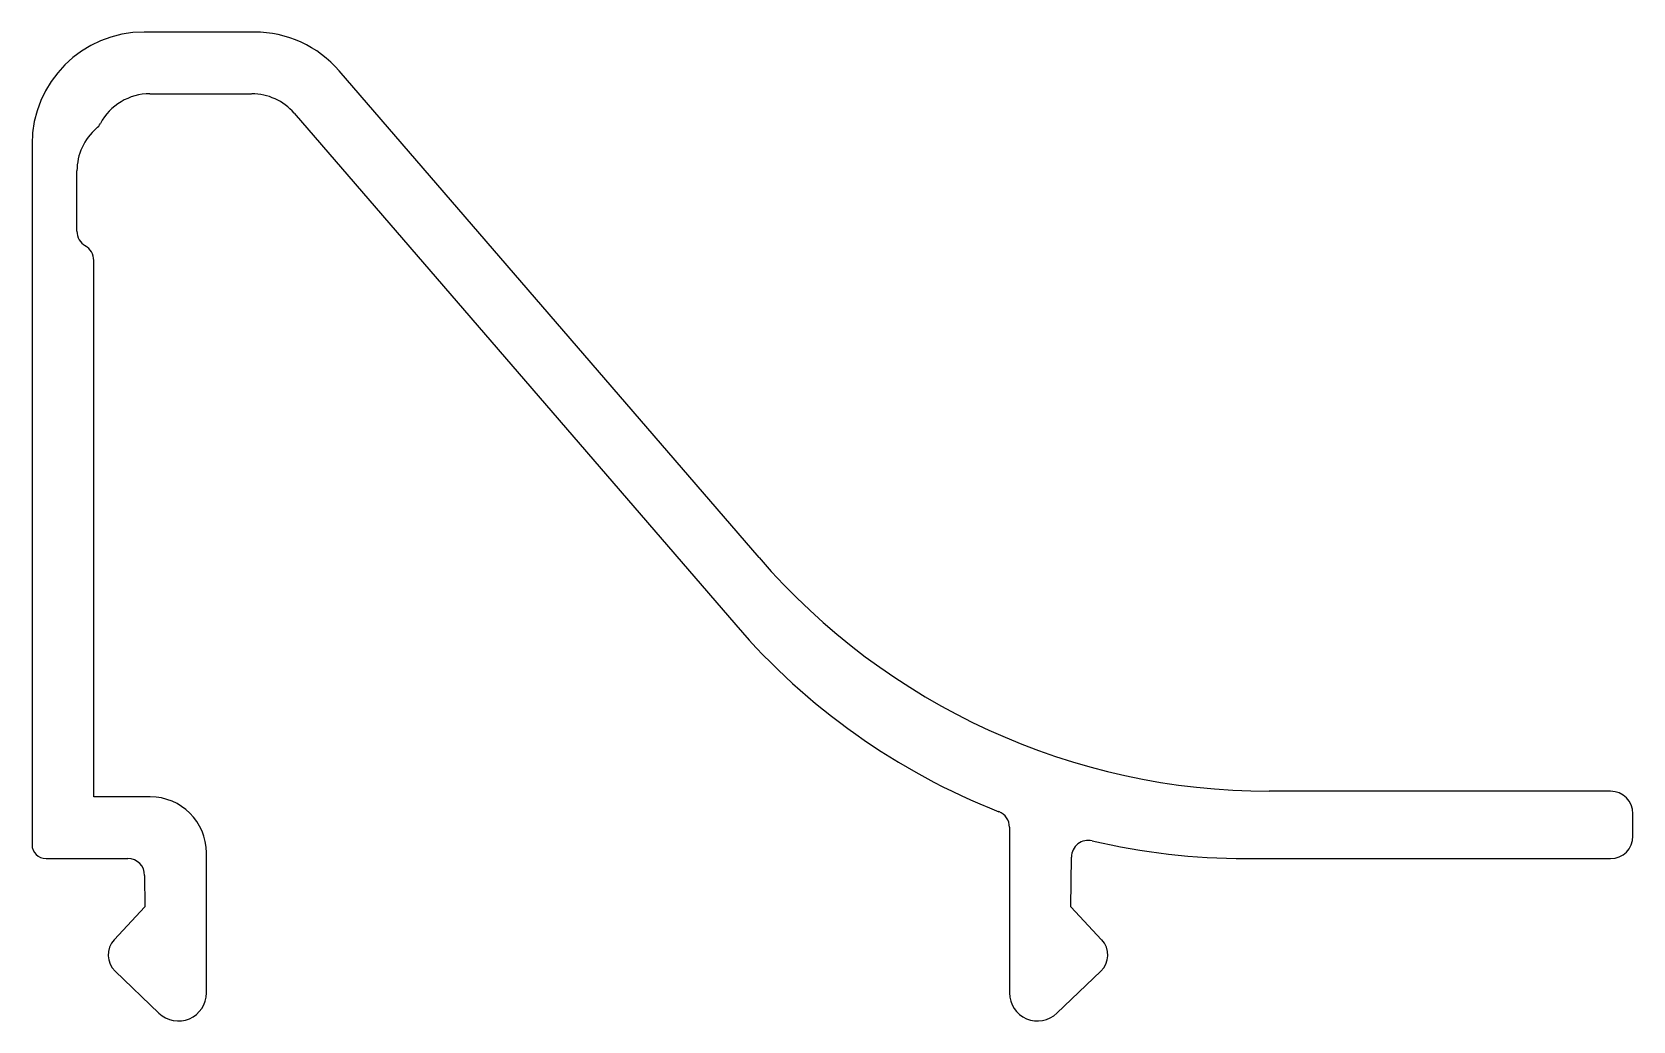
# Model space of a CAD drawing. Extents: x 1848.4 to 1876.9, y 1512.5 to 1530.1.
import ezdxf

# ---------------------------------------------------------------- set-up
doc = ezdxf.new("R2010")
doc.units = 0
doc.layers.get('0').update_dxf_attribs({"linetype": 'CONTINUOUS'})

msp = doc.modelspace()

# ---------------------------------------------------------------- linework, layer by layer
for p, q in [((1852.388, 1530.086), (1850.43, 1530.086)), ((1861.382, 1520.721), (1853.903, 1529.393)), ((1850.529, 1528.986), (1852.342, 1528.986)), ((1853.1, 1528.639), (1860.964, 1519.521)), ((1848.43, 1528.086), (1848.43, 1515.609)), ((1849.23, 1526.536), (1849.23, 1527.612)), ((1849.529, 1516.459), (1849.529, 1526.017)), ((1850.536, 1516.459), (1849.529, 1516.459)), ((1876.547, 1516.559), (1870.469, 1516.559)), ((1876.947, 1515.759), (1876.947, 1516.159)), ((1865.841, 1515.916), (1865.841, 1512.965)), ((1851.536, 1512.965), (1851.536, 1515.459)), ((1848.68, 1515.359), (1850.136, 1515.359)), ((1866.935, 1514.501), (1866.945, 1515.387)), ((1870.051, 1515.359), (1876.547, 1515.359)), ((1850.436, 1515.059), (1850.442, 1514.501)), ((1850.442, 1514.501), (1849.893, 1513.913)), ((1867.483, 1513.913), (1866.935, 1514.501)), ((1849.909, 1513.351), (1850.69, 1512.604)), ((1866.687, 1512.604), (1867.468, 1513.351))]:
    msp.add_line(p, q)
for centre, radius, start, end in [((1850.43, 1528.086), 2, 90, 180), ((1852.388, 1528.086), 2, 40.7786, 90.0014), ((1850.529, 1527.986), 1, 90, 151.9002), ((1852.342, 1527.986), 1, 40.7739, 89.9948), ((1850.23, 1527.612), 1, 130.6456, 180), ((1849.383, 1528.599), 0.3, 310.6456, 331.9002), ((1849.53, 1526.536), 0.3, 180, 239.9973), ((1849.229, 1526.017), 0.3, 0, 59.9973), ((1870.469, 1528.559), 12, 220.7784, 270), ((1870.051, 1527.359), 12, 220.7785, 248.4915), ((1850.536, 1515.459), 1, 0, 90), ((1876.547, 1516.159), 0.4, 0, 90), ((1865.541, 1515.916), 0.3, 0, 68.4915), ((1876.547, 1515.759), 0.4, 270, 0), ((1848.68, 1515.609), 0.25, 180, 270), ((1867.245, 1515.383), 0.3, 76.8132, 179.3436), ((1870.051, 1527.359), 12, 256.8132, 270), ((1850.136, 1515.059), 0.3, 0.014, 90.0093), ((1850.186, 1513.64), 0.4, 136.9844, 226.2576), ((1867.191, 1513.64), 0.4, 313.7424, 43.0156), ((1851.036, 1512.965), 0.5, 226.2576, 0), ((1866.341, 1512.965), 0.5, 180, 313.7424)]:
    msp.add_arc(centre, radius, start, end)

doc.saveas('drawing.dxf')
